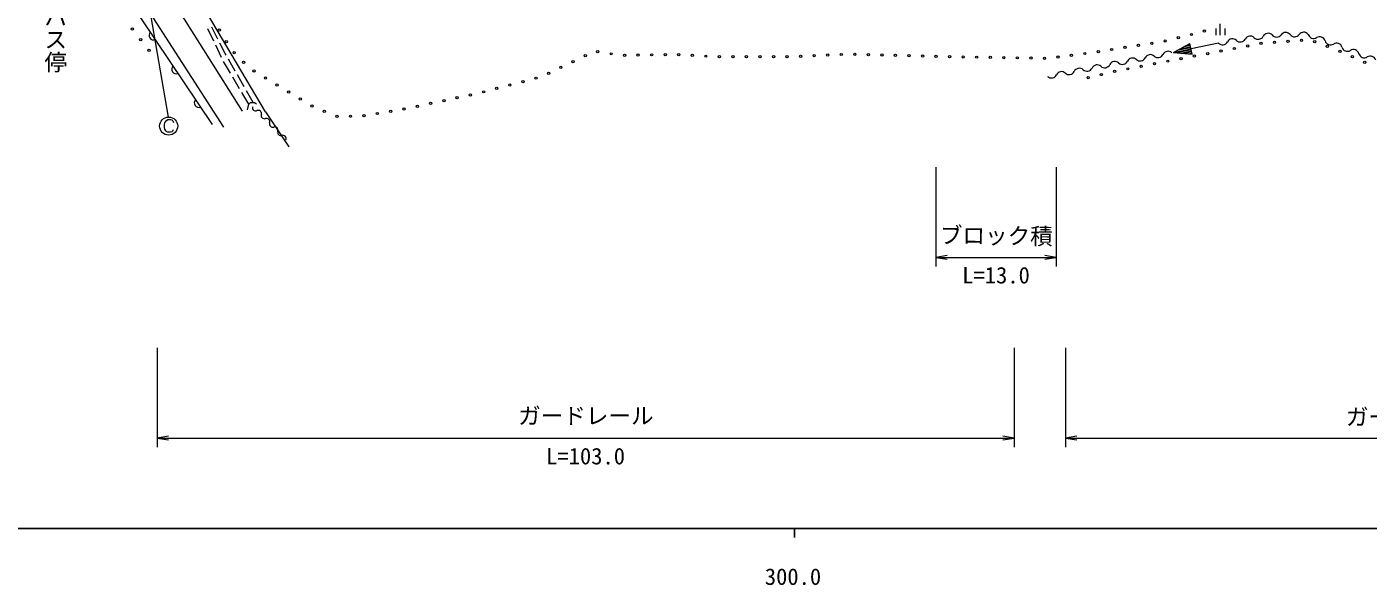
# Model space of a CAD drawing. Units: millimetres at full size, sheet at 1:1000; details may follow other scales. Extents: x 40000 to 680000, y 20000 to 380000.
# Drawn here: x 283041 to 431506, y 198715 to 260530 of the extents above; entities that cross this region are included whole.
import ezdxf
from ezdxf.enums import TextEntityAlignment as Align

# ---------------------------------------------------------------- set-up
doc = ezdxf.new("R2010")
doc.units = ezdxf.units.MM
doc.header["$LTSCALE"] = 1000
for name, color, linetype, lineweight in [('M-BGD', 7, 'Continuous', 13), ('M-STR-HTXT', 7, 'Continuous', 13), ('M-STR-STRC', 7, 'Continuous', 13), ('M-TTL-BAND', 7, 'Continuous', 25)]:
    doc.layers.add(name, color=color, linetype=linetype, lineweight=lineweight)
doc.layers.add('M-BGD-HTXT', color=7, linetype='Continuous')
doc.styles.add('@ＭＳ ゴシック', font='')
doc.styles.add('ＭＳ ゴシック', font='')
doc.styles.get('@ＭＳ ゴシック').set_extended_font_data('@MS Gothic')
doc.styles.get('ＭＳ ゴシック').set_extended_font_data('MS Gothic')

# ---------------------------------------------------------------- blocks, each defined once
blk = doc.blocks.new('open_arrow')
at = {"color": 0, "linetype": 'Continuous', "lineweight": -2}
blk.add_lwpolyline([(7.5, 1.25), (0, 0), (7.5, -1.25)], dxfattribs=at)

msp = doc.modelspace()

# ---------------------------------------------------------------- linework, layer by layer
at = {"layer": 'M-BGD'}
for p, q in [((309444, 251133), (295991, 273926)), ((289934, 272656), (304794, 249433)), ((290403, 269329), (303561, 249719)), ((306918, 251188), (295366, 269576)), ((303728, 258947), (303073, 260297)), ((304192, 259148), (303503, 260480)), ((414638, 260355), (414638, 259605)), ((415138, 259605), (415138, 260855)), ((415638, 260355), (415638, 259605)), ((304601, 257148), (303946, 258498)), ((305003, 257579), (304422, 258704)), ((409943, 257695), (411781, 258686)), ((410678, 258091), (411853, 258333)), ((411829, 258451), (411045, 258289)), ((411413, 258487), (411805, 258568)), ((412023, 257510), (411781, 258686)), ((414938, 258723), (411902, 258098)), ((305119, 257376), (305003, 257579)), ((306106, 255636), (305365, 256941)), ((409943, 257695), (411902, 258098)), ((409943, 257695), (412023, 257510)), ((411877, 258216), (410310, 257893)), ((411926, 257980), (410359, 257658)), ((410775, 257621), (411950, 257863)), ((411974, 257745), (411191, 257584)), ((411607, 257547), (411998, 257628)), ((305579, 255405), (304820, 256699)), ((306591, 253679), (305832, 254973)), ((307093, 253897), (306352, 255201)), ((307602, 251954), (306844, 253248)), ((308080, 252157), (307339, 253462)), ((307471, 251345), (307602, 251954)), ((307602, 251954), (307803, 252148)), ((307803, 252148), (308232, 252162)), ((308232, 252162), (308468, 252017)), ((309444, 251133), (312056, 247247))]:
    msp.add_line(p, q, dxfattribs=at)
for centre in [(294726, 260280), (304351, 260166), (413378, 260058), (295648, 259097), (305113, 258874), (404593, 258249), (406075, 258483), (407557, 258716), (409034, 258971), (410491, 259326), (411949, 259682), (418169, 258412), (419643, 258690), (421138, 258807), (422633, 258925), (424129, 259042), (425587, 258901), (426986, 258361), (296570, 257914), (305991, 257671), (344852, 257331), (346234, 257782), (347714, 257540), (349200, 257375), (350700, 257402), (352200, 257429), (353699, 257455), (355199, 257460), (356696, 257371), (358193, 257282), (359691, 257213), (361191, 257215), (362691, 257218), (364191, 257221), (365691, 257223), (367191, 257226), (368691, 257255), (370189, 257327), (371687, 257398), (373186, 257470), (374684, 257490), (376184, 257450), (377683, 257411), (379183, 257372), (380682, 257333), (382182, 257294), (383681, 257255), (385181, 257219), (386681, 257195), (388180, 257170), (389680, 257145), (391180, 257120), (392680, 257096), (394180, 257071), (395679, 257046), (397170, 257184), (398657, 257381), (400144, 257578), (401630, 257782), (403112, 258016), (409328, 256725), (410802, 257006), (412275, 257287), (413749, 257569), (415222, 257850), (416695, 258131), (428386, 257822), (429759, 257220), (307038, 256597), (308179, 255641), (340793, 255389), (342146, 256037), (343499, 256684), (401976, 255248), (403436, 255592), (404908, 255882), (406381, 256163), (407855, 256444), (431127, 256605), (309462, 254863), (310745, 254086), (336499, 254088), (337950, 254467), (339402, 254846), (400517, 254903), (312028, 253309), (313311, 252532), (329201, 252367), (330668, 252680), (332135, 252993), (333596, 253330), (335048, 253709), (314593, 251754), (315970, 251167), (321841, 250937), (323321, 251181), (324800, 251428), (326267, 251741), (327734, 252054), (317368, 250625), (318863, 250635), (320361, 250693)]:
    msp.add_circle(centre, 125, dxfattribs=at)
for centre, radius, start, end in [((297076, 259587), 512, 136.54025, 291.17949), ((422375, 259282), 625, 37.78452, 144.04472), ((424374, 259314), 625, 37.78452, 144.04472), ((415376, 259170), 625, 225.59771, 331.85792), ((416478, 258580), 625, 45.59771, 151.85792), ((417352, 259473), 625, 225.59771, 331.85792), ((418455, 258883), 625, 45.59771, 151.85792), ((419329, 259776), 625, 225.59771, 331.85792), ((420431, 259187), 625, 45.59771, 151.85792), ((421363, 260016), 625, 217.78452, 324.04472), ((423362, 260048), 625, 217.78452, 324.04472), ((425469, 259869), 625, 195.94663, 302.20684), ((426135, 258811), 625, 15.94663, 122.20684), ((427337, 259155), 625, 195.94663, 302.20684), ((428004, 258097), 625, 15.94663, 122.20684), ((405428, 256448), 625, 47.7196, 153.9798), ((406269, 257373), 625, 227.7196, 333.9798), ((407393, 256824), 625, 47.7196, 153.9798), ((408234, 257749), 625, 227.7196, 333.9798), ((409357, 257201), 625, 47.7196, 153.9798), ((429205, 258441), 625, 195.94663, 302.20684), ((429872, 257383), 625, 15.94663, 122.20684), ((431074, 257726), 625, 195.94663, 302.20684), ((431740, 256669), 625, 15.94663, 122.20684), ((299583, 255850), 512, 136.54025, 291.17949), ((397571, 254942), 625, 47.7196, 153.9798), ((398412, 255867), 625, 227.7196, 333.9798), ((399536, 255318), 625, 47.7196, 153.9798), ((400377, 256243), 625, 227.7196, 333.9798), ((401500, 255695), 625, 47.7196, 153.9798), ((402341, 256620), 625, 227.7196, 333.9798), ((403464, 256071), 625, 47.7196, 153.9798), ((404305, 256996), 625, 227.7196, 333.9798), ((396448, 255490), 625, 227.7196, 333.9798), ((302090, 252113), 512, 136.54025, 291.17949), ((308372, 251594), 364, 166.21603, 292.64604), ((308653, 250922), 364, 346.21603, 112.64604), ((309350, 250716), 364, 160.91541, 287.34541), ((309568, 250021), 364, 340.91541, 107.34541), ((310256, 249783), 364, 160.91541, 287.34541), ((310473, 249088), 364, 340.91541, 107.34541), ((311161, 248850), 364, 160.91541, 287.34541), ((311378, 248155), 364, 340.91541, 107.34541)]:
    msp.add_arc(centre, radius, start, end, dxfattribs=at)
at = {"layer": 'M-STR-HTXT'}
for p, q in [((383660, 245000), (383660, 234000)), ((396977, 245000), (396977, 234000)), ((383660, 235000), (396977, 235000)), ((297456, 225000), (297456, 214000)), ((392317, 225000), (392317, 214000)), ((398012, 225000), (398012, 214000)), ((297456, 215000), (392317, 215000)), ((398012, 215000), (475021, 215000))]:
    msp.add_line(p, q, dxfattribs=at)
at = {"layer": 'M-STR-STRC'}
for p, q in [((298740, 250542), (294507, 274916)), ((298277, 249733), (298329, 249951)), ((298277, 249402), (298277, 249733)), ((298329, 249951), (298383, 250018)), ((298383, 250018), (298498, 250173)), ((298498, 250173), (298653, 250279)), ((298653, 250279), (298932, 250281)), ((298932, 250281), (299094, 250230)), ((299094, 250230), (299204, 250119)), ((299204, 250119), (299263, 249951)), ((298325, 249191), (298277, 249402)), ((298437, 249022), (298325, 249191)), ((298543, 248914), (298437, 249022)), ((298660, 248858), (298543, 248914)), ((298934, 248858), (298660, 248858)), ((299096, 248909), (298934, 248858)), ((299206, 249024), (299096, 248909)), ((299256, 249125), (299206, 249024))]:
    msp.add_line(p, q, dxfattribs=at)
msp.add_circle((298740, 249542), 1000, dxfattribs=at)
msp.add_circle((298740, 249542), 1000, dxfattribs=at)
at = {"layer": 'M-TTL-BAND'}
for p, q in [((40000, 205000), (579000, 205000)), ((368000, 205000), (368000, 204000))]:
    msp.add_line(p, q, dxfattribs=at)

# ---------------------------------------------------------------- block references
at = {"layer": 'M-STR-HTXT', "xscale": 167, "yscale": 167}
for p in [(383660, 235000), (297456, 215000), (398012, 215000)]:
    msp.add_blockref('open_arrow', p, dxfattribs=at)
at = {"layer": 'M-STR-HTXT', "xscale": 167, "yscale": 167, "rotation": 180}
for p in [(396977, 235000), (392317, 215000)]:
    msp.add_blockref('open_arrow', p, dxfattribs=at)

# ---------------------------------------------------------------- texts
at = {"layer": 'M-BGD-HTXT', "style": '@ＭＳ ゴシック'}
msp.add_text('山下バス停', height=1833, rotation=270, dxfattribs=at).set_placement((284739, 261643), align=Align.BOTTOM_CENTER)
at = {"layer": 'M-STR-HTXT', "style": 'ＭＳ ゴシック'}
msp.add_text('ブロック積', height=1833, rotation=359.362, dxfattribs=at).set_placement((390330, 235939), align=Align.BOTTOM_CENTER)
for s, p in [('L=13.0', (390318, 231569)), ('ガードレール', (344920, 216000)), ('ガードレール', (436538, 215886)), ('L=103.0', (344886, 211537))]:
    msp.add_text(s, height=1833, dxfattribs=at).set_placement(p, align=Align.BOTTOM_CENTER)
at = {"layer": 'M-TTL-BAND', "style": 'ＭＳ ゴシック'}
msp.add_text('300.0', height=1833, dxfattribs=at).set_placement((367844, 198195), align=Align.BOTTOM_CENTER)

doc.saveas('drawing.dxf')
